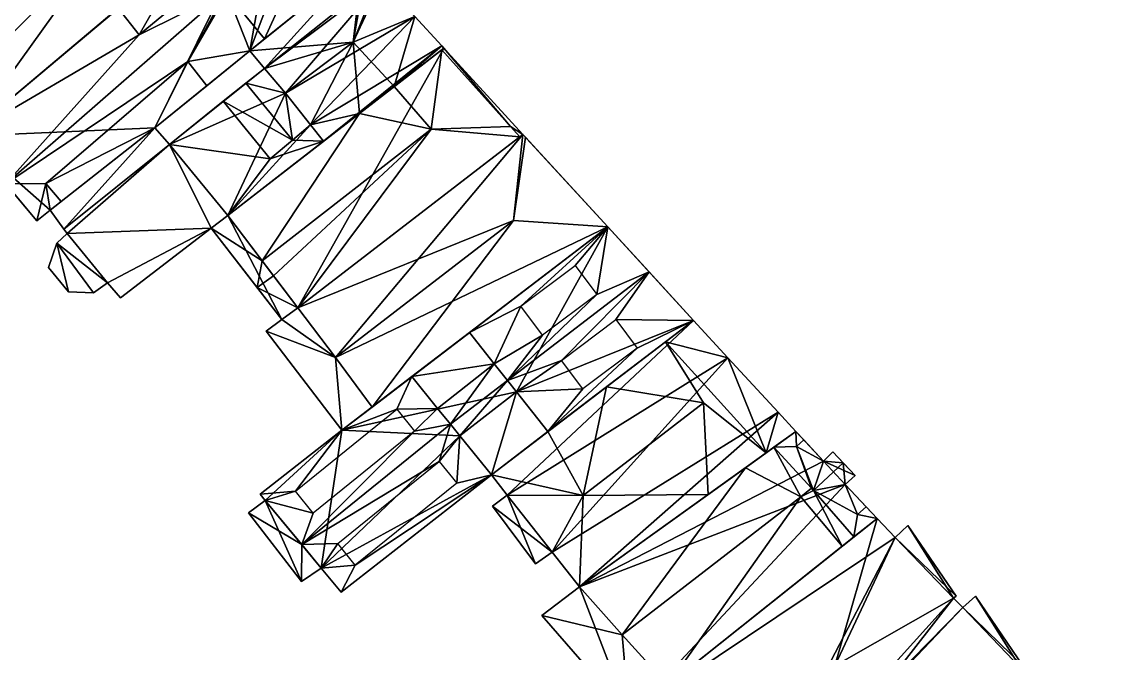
# Model space of a CAD drawing. Header units: inches. Extents: x 92123 to 92822, y 437993 to 438384.
# Drawn here: x 92196.3 to 92257, y 438040.5 to 438075.9 of the extents above; entities that cross this region are included whole.
import ezdxf

# ---------------------------------------------------------------- set-up
doc = ezdxf.new("R2010")
doc.units = ezdxf.units.IN
doc.header["$MEASUREMENT"] = 0
doc.layers.add('9200_4380_building', color=10, linetype='Continuous')

msp = doc.modelspace()

# ---------------------------------------------------------------- meshes
at = {"layer": '9200_4380_building'}
mesh = msp.add_polyface(dxfattribs=at)
corners = [(92181.652, 438070.457, 16.289), (92181.652, 438070.457, 13.945), (92180.304, 438072.011, 13.945), (92180.304, 438072.011, 16.711), (92181.652, 438070.457, 16.711), (92180.304, 438072.011, 16.289), (92179.276, 438073.195, 13.945), (92179.276, 438073.195, 16.289), (92182.634, 438069.326, 16.289), (92182.634, 438069.326, 13.945), (92200.32, 438095.88, -1.289), (92200.32, 438095.88, 13.945), (92210.892, 438084.35, 13.945), (92210.892, 438084.35, -1.289), (92199.661, 438095.301, 13.945), (92199.661, 438095.301, -1.289), (92197.43, 438093.34, -1.289), (92197.43, 438093.34, 13.945), (92195.73, 438095.3, 13.945), (92195.73, 438095.3, -1.289), (92161.2, 438064.92, 12.698), (92161.281, 438064.991, 12.698), (92161.2, 438064.92, -1.289), (92161.281, 438064.991, 13.945), (92158.62, 438062.7, 12.698), (92158.62, 438062.7, -1.289), (92162.717, 438058.047, 12.698), (92166.13, 438054.17, -1.289), (92166.13, 438054.17, 13.945), (92162.717, 438058.047, 13.945), (92168.85, 438051.08, 13.945), (92168.85, 438051.08, -1.289), (92171.39, 438053.32, -1.289), (92171.39, 438053.32, 13.945), (92173.319, 438055.011, 13.945), (92173.319, 438055.011, -1.289), (92190.95, 438070.47, -1.289), (92190.95, 438070.47, 13.945), (92192.182, 438069.072, 13.945), (92192.182, 438069.072, -1.289), (92192.44, 438068.78, 13.945), (92192.44, 438068.78, -1.289), (92193.22, 438069.51, 13.945), (92193.22, 438069.51, -1.289), (92206.654, 438080.791, 15.267), (92203.306, 438077.98, 15.267), (92203.306, 438077.98, 13.945), (92206.654, 438080.791, 13.945), (92165.371, 438060.296, 13.945), (92165.371, 438060.296, 12.698), (92201.142, 438080.557, 15.267), (92201.142, 438080.557, 13.945), (92204.489, 438083.368, 13.945), (92204.489, 438083.368, 15.267), (92166.523, 438066.422, 13.945), (92166.523, 438066.422, 16.608), (92170.258, 438062.116, 16.608), (92170.258, 438062.116, 13.945), (92166.568, 438058.916, 16.608), (92166.568, 438058.916, 13.945), (92162.833, 438063.222, 16.608), (92162.833, 438063.222, 13.945), (92165.371, 438060.296, 16.608), (92162.833, 438063.222, 12.698), (92175.813, 438070.19, 13.945), (92175.342, 438070.732, 16.289), (92175.813, 438070.19, 16.289), (92175.342, 438070.732, 13.945), (92174.246, 438069.781, 13.945), (92174.246, 438069.781, 16.289), (92174.768, 438069.18, 16.289), (92174.768, 438069.18, 13.945), (92172.173, 438066.927, 16.289), (92172.173, 438066.927, 13.945), (92173.149, 438065.802, 16.711), (92173.149, 438065.802, 16.289), (92179.183, 438066.33, 16.289), (92179.183, 438066.33, 13.945), (92179.683, 438065.753, 16.289), (92179.683, 438065.753, 13.945), (92178.654, 438064.86, 13.945), (92178.654, 438064.86, 16.289), (92178.142, 438065.451, 13.945), (92178.142, 438065.451, 16.289), (92175.467, 438063.131, 13.945), (92175.467, 438063.131, 16.289), (92174.497, 438064.249, 16.289), (92174.497, 438064.249, 16.711), (92173.149, 438065.802, 13.945), (92174.497, 438064.249, 13.945)]
mesh.append_faces([[corners[k] for k in face] for face in [(85, 83, 86), (81, 76, 83), (78, 76, 81), (86, 76, 0), (83, 76, 86), (76, 8, 0), (3, 74, 4), (74, 87, 4), (5, 7, 66), (75, 66, 70), (75, 5, 66), (72, 75, 70), (66, 65, 69), (66, 69, 70), (62, 56, 55), (58, 56, 62), (62, 55, 60), (53, 50, 45), (53, 45, 44), (79, 37, 9), (34, 37, 79), (34, 79, 80), (6, 2, 37), (17, 37, 51), (42, 38, 40), (34, 80, 84), (59, 29, 28), (57, 34, 84), (59, 48, 29), (57, 59, 34), (84, 89, 57), (28, 30, 33), (73, 68, 54), (61, 54, 23), (57, 89, 88), (54, 67, 23), (18, 67, 6), (23, 67, 18), (17, 18, 6), (14, 17, 52), (52, 47, 12), (11, 52, 12), (37, 42, 51), (11, 14, 52), (37, 2, 1), (51, 42, 46), (38, 42, 37), (9, 37, 1), (67, 64, 6), (52, 17, 51), (37, 17, 6), (54, 68, 67), (73, 71, 68), (73, 57, 88), (54, 57, 73), (82, 84, 80), (28, 33, 59), (9, 77, 79), (59, 33, 34), (26, 49, 63), (24, 26, 63), (24, 63, 20), (63, 21, 20), (4, 87, 86), (4, 86, 0), (85, 86, 84), (86, 89, 84), (75, 72, 88), (72, 73, 88), (89, 86, 75), (88, 89, 75), (86, 87, 74), (86, 74, 75), (83, 85, 84), (83, 84, 82), (81, 83, 82), (81, 82, 80), (78, 81, 80), (78, 80, 79), (79, 77, 78), (77, 76, 78), (8, 76, 9), (76, 77, 9), (41, 39, 43), (43, 39, 36), (13, 15, 10), (16, 43, 36), (13, 16, 15), (36, 35, 22), (36, 22, 19), (22, 35, 27), (25, 22, 27), (27, 32, 31), (27, 35, 32), (43, 16, 13), (19, 16, 36), (5, 75, 74), (5, 74, 3), (6, 64, 66), (6, 66, 7), (71, 73, 72), (71, 72, 70), (70, 69, 68), (70, 68, 71), (67, 68, 65), (68, 69, 65), (64, 67, 65), (64, 65, 66), (54, 61, 60), (54, 60, 55), (58, 62, 59), (62, 48, 59), (61, 23, 21), (61, 21, 63), (49, 48, 61), (63, 49, 61), (48, 62, 60), (48, 60, 61), (56, 58, 57), (58, 59, 57), (57, 54, 56), (54, 55, 56), (47, 52, 44), (52, 53, 44), (52, 51, 50), (52, 50, 53), (45, 50, 46), (50, 51, 46), (49, 26, 48), (26, 29, 48), (46, 13, 47), (46, 47, 44), (47, 13, 12), (42, 43, 46), (43, 13, 46), (44, 45, 46), (42, 40, 41), (42, 41, 43), (40, 38, 39), (40, 39, 41), (38, 37, 36), (38, 36, 39), (37, 34, 36), (34, 35, 36), (34, 33, 32), (34, 32, 35), (33, 30, 32), (30, 31, 32), (30, 28, 27), (30, 27, 31), (28, 29, 26), (28, 26, 27), (27, 26, 25), (25, 26, 24), (22, 25, 24), (22, 24, 20), (22, 21, 19), (21, 18, 19), (23, 18, 21), (20, 21, 22), (16, 19, 18), (16, 18, 17), (15, 16, 14), (16, 17, 14), (10, 15, 14), (10, 14, 11), (13, 10, 12), (10, 11, 12), (9, 1, 8), (1, 0, 8), (2, 6, 5), (6, 7, 5), (4, 0, 5), (5, 0, 2), (3, 4, 5), (0, 1, 2)]])
mesh = msp.add_polyface(dxfattribs=at)
corners = [(92206.953, 438078.514, 13.803), (92212.333, 438082.778, 13.898), (92210.892, 438084.35, 12.801), (92205.653, 438079.95, 12.801), (92207.779, 438077.602, 14.438), (92213.125, 438081.915, 14.501), (92207.861, 438077.512, 14.501), (92206.706, 438072.325, 12.401), (92206.706, 438072.325, 10.951), (92205.644, 438073.686, 12.401), (92198.562, 438065.849, 12.401), (92197.706, 438066.841, 12.401), (92198.562, 438065.849, 10.951), (92202.928, 438075.182, 12.401), (92201.753, 438076.676, 12.401), (92201.753, 438076.676, 10.951), (92215.456, 438079.372, 12.801), (92215.456, 438079.372, -1.323), (92212.333, 438082.778, -1.323), (92210.892, 438084.35, -1.323), (92205.653, 438079.95, 12.401), (92193.22, 438069.51, -1.323), (92193.22, 438069.51, 10.951), (92197.2, 438064.75, 10.951), (92195.458, 438066.833, 13.701), (92197.2, 438064.75, -1.323), (92197.94, 438065.36, -1.323), (92197.94, 438065.36, 10.951), (92203.8, 438069.96, -1.323), (92203.8, 438069.96, 12.401), (92209.12, 438074.29, -1.323), (92209.12, 438074.29, 10.951), (92209.945, 438074.952, 10.951), (92209.945, 438074.952, 12.801), (92207.861, 438077.512, 13.592), (92207.779, 438077.602, 13.701), (92206.953, 438078.514, 12.401)]
mesh.append_faces([[corners[k] for k in face] for face in [(20, 14, 13), (20, 13, 36), (10, 29, 11), (29, 7, 9), (29, 9, 11), (19, 18, 30), (28, 19, 30), (25, 21, 26), (21, 19, 28), (21, 28, 26), (18, 17, 30), (13, 22, 24), (35, 13, 24), (13, 15, 22), (35, 36, 13), (5, 6, 33), (16, 5, 33), (35, 24, 9), (31, 34, 9), (31, 9, 8), (32, 34, 31), (34, 35, 9), (11, 24, 23), (12, 11, 27), (27, 11, 23), (9, 24, 11), (0, 3, 36), (3, 20, 36), (4, 0, 35), (0, 36, 35), (6, 4, 35), (6, 35, 34), (33, 6, 34), (33, 34, 32), (16, 33, 32), (16, 32, 17), (17, 32, 30), (30, 32, 31), (31, 8, 30), (28, 8, 29), (30, 8, 28), (8, 7, 29), (29, 10, 12), (29, 12, 28), (28, 12, 26), (26, 12, 27), (27, 23, 26), (23, 25, 26), (21, 23, 22), (25, 23, 21), (23, 24, 22), (15, 14, 20), (15, 20, 19), (22, 15, 21), (21, 15, 19), (20, 3, 2), (20, 2, 19), (18, 19, 2), (18, 2, 1), (1, 16, 18), (5, 16, 1), (16, 17, 18), (13, 14, 15), (10, 11, 12), (7, 8, 9), (5, 4, 6), (5, 1, 4), (4, 1, 0), (3, 0, 2), (0, 1, 2)]])
mesh = msp.add_polyface(dxfattribs=at)
corners = [(92211.129, 438071.902, 4.776), (92209.94, 438073.3, -1.484), (92211.129, 438071.902, -1.484), (92209.94, 438073.3, 4.776), (92219.987, 438074.431, -1.484), (92219.987, 438074.431, 14.126), (92213.256, 438069.217, 1.701), (92215.262, 438070.77, 13.419), (92213.256, 438069.217, 13.412), (92213.256, 438069.217, -1.484), (92217.209, 438072.279, 16.561), (92219.873, 438074.555, -1.484), (92219.873, 438074.555, 14.126), (92218.361, 438076.203, -1.484), (92218.361, 438076.203, 14.126), (92216.519, 438078.212, -1.484), (92216.519, 438078.212, 14.126), (92216.349, 438078.397, -1.484), (92216.349, 438078.397, 14.126), (92215.456, 438079.372, 13.626), (92215.456, 438079.372, -1.484), (92215.683, 438079.124, 14.126), (92209.12, 438074.29, 13.626), (92209.12, 438074.29, -1.484), (92209.94, 438073.3, 14.88), (92211.129, 438071.902, 16.561), (92212.525, 438070.14, 4.776), (92212.525, 438070.14, 14.495), (92212.525, 438070.14, 1.701), (92214.913, 438074.769, 16.561), (92212.525, 438070.14, -1.484), (92217.209, 438072.279, 16.561)]
mesh.append_faces([[corners[k] for k in face] for face in [(31, 29, 7), (27, 7, 29), (8, 7, 27), (27, 29, 25), (5, 12, 10), (12, 14, 10), (10, 14, 29), (21, 29, 18), (29, 14, 16), (29, 16, 18), (6, 28, 30), (6, 30, 9), (2, 13, 30), (1, 17, 15), (1, 15, 2), (23, 20, 1), (1, 20, 17), (13, 11, 30), (30, 11, 9), (2, 15, 13), (11, 4, 9), (2, 28, 0), (30, 28, 2), (28, 26, 0), (29, 24, 25), (19, 22, 29), (29, 22, 24), (21, 19, 29), (27, 25, 0), (27, 0, 26), (26, 6, 8), (28, 6, 26), (26, 8, 27), (25, 24, 0), (24, 3, 0), (23, 3, 22), (1, 3, 23), (3, 24, 22), (20, 23, 22), (20, 22, 19), (19, 18, 17), (21, 18, 19), (19, 17, 20), (15, 17, 16), (17, 18, 16), (13, 15, 14), (15, 16, 14), (11, 13, 12), (13, 14, 12), (4, 11, 5), (11, 12, 5), (10, 7, 5), (5, 7, 6), (4, 6, 9), (6, 7, 8), (4, 5, 6), (0, 3, 1), (0, 1, 2)]])
mesh = msp.add_polyface(dxfattribs=at)
corners = [(92210.45, 438061.677, 15.556), (92219.284, 438069.884, 16.561), (92209.82, 438062.509, 16.561), (92211.81, 438059.88, 13.383), (92224.243, 438069.459, 13.299), (92223.718, 438070.043, 14.054), (92224.243, 438069.459, 14.044), (92219.867, 438074.338, 14.126), (92219.987, 438074.431, 14.126), (92219.987, 438074.431, -1.152), (92207.89, 438065.06, 5.394), (92215.262, 438070.77, 13.419), (92207.89, 438065.06, -1.152), (92217.209, 438072.279, 16.561), (92207.89, 438065.06, 13.392), (92206.959, 438064.346, 5.394), (92206.959, 438064.346, -1.152), (92209.536, 438061.015, 1.888), (92209.536, 438061.015, 5.394), (92210.922, 438059.223, -1.152), (92210.922, 438059.223, 1.888), (92211.81, 438059.88, 1.888), (92211.81, 438059.88, -1.152), (92224.42, 438069.595, -1.152), (92224.42, 438069.595, 14.044), (92210.45, 438061.677, 5.394), (92210.45, 438061.677, 1.888), (92209.82, 438062.509, 5.394)]
mesh.append_faces([[corners[k] for k in face] for face in [(21, 26, 17), (21, 17, 20), (15, 18, 27), (18, 25, 27), (15, 27, 10), (23, 22, 9), (12, 22, 19), (9, 22, 12), (12, 19, 16), (11, 14, 2), (11, 2, 1), (1, 13, 11), (7, 13, 1), (7, 1, 5), (7, 5, 8), (5, 6, 24), (5, 24, 8), (25, 18, 26), (18, 17, 26), (0, 2, 27), (0, 27, 25), (2, 14, 27), (14, 10, 27), (26, 21, 25), (21, 3, 25), (3, 0, 25), (23, 9, 24), (9, 8, 24), (21, 20, 22), (20, 19, 22), (24, 6, 4), (23, 4, 21), (24, 4, 23), (22, 23, 21), (21, 4, 3), (20, 17, 19), (16, 17, 15), (19, 17, 16), (17, 18, 15), (12, 16, 15), (12, 15, 10), (14, 11, 10), (13, 7, 11), (11, 7, 9), (12, 10, 9), (10, 11, 9), (7, 8, 9), (6, 5, 4), (4, 5, 1), (0, 3, 1), (3, 4, 1), (0, 1, 2)]])
mesh = msp.add_polyface(dxfattribs=at)
corners = [(92203.8, 438069.96, -1.484), (92203.8, 438069.96, 1.701), (92204.62, 438069.04, 1.701), (92204.62, 438069.04, -1.484), (92197.94, 438065.36, -1.484), (92197.94, 438065.36, 1.701), (92198.709, 438064.299, 1.701), (92198.709, 438064.299, -1.484), (92198.89, 438064.05, -1.484), (92198.89, 438064.05, 1.701), (92198.32, 438063.5, 1.701), (92198.32, 438063.5, -1.484), (92197.84, 438062.14, -1.484), (92197.84, 438062.14, 1.701), (92198.97, 438060.78, -1.484), (92198.97, 438060.78, 1.701), (92200.36, 438060.72, 1.701), (92200.36, 438060.72, -1.484), (92201.16, 438061.28, 1.701), (92201.16, 438061.28, -1.484), (92201.88, 438060.45, -1.484), (92201.88, 438060.45, 1.701), (92206.959, 438064.346, 1.701), (92206.959, 438064.346, -1.484), (92207.89, 438065.06, -1.484), (92207.89, 438065.06, 1.701), (92213.256, 438069.217, 1.701), (92213.256, 438069.217, -1.484), (92207.638, 438071.457, 1.701), (92209.94, 438073.3, 4.776), (92209.94, 438073.3, -1.484), (92207.638, 438071.457, 1.851), (92208.893, 438072.462, 4.776), (92212.525, 438070.14, -1.484), (92211.129, 438071.902, -1.484), (92210.263, 438068.238, 1.851), (92210.263, 438068.238, 1.701), (92212.525, 438070.14, 4.776), (92211.507, 438069.279, 1.701), (92212.525, 438070.14, 1.701), (92211.507, 438069.279, 4.776), (92211.129, 438071.902, 4.776)]
mesh.append_faces([[corners[k] for k in face] for face in [(38, 36, 26), (38, 26, 39), (25, 26, 36), (2, 25, 36), (9, 22, 2), (18, 21, 22), (9, 18, 22), (9, 10, 18), (10, 15, 16), (10, 13, 15), (18, 10, 16), (6, 9, 2), (5, 6, 1), (22, 25, 2), (1, 6, 2), (2, 36, 28), (40, 32, 31), (40, 31, 35), (32, 40, 41), (40, 37, 41), (32, 41, 29), (34, 30, 41), (30, 29, 41), (27, 33, 39), (27, 39, 26), (41, 39, 34), (37, 39, 41), (39, 33, 34), (40, 35, 38), (35, 36, 38), (37, 40, 38), (37, 38, 39), (35, 31, 28), (35, 28, 36), (34, 33, 24), (23, 3, 24), (30, 34, 3), (3, 34, 24), (23, 8, 3), (3, 8, 7), (0, 7, 4), (0, 3, 7), (23, 19, 8), (8, 19, 11), (17, 14, 11), (11, 14, 12), (11, 19, 17), (20, 19, 23), (33, 27, 24), (31, 32, 29), (3, 28, 30), (3, 2, 28), (28, 31, 29), (28, 29, 30), (26, 25, 24), (26, 24, 27), (25, 22, 24), (22, 23, 24), (22, 21, 20), (22, 20, 23), (21, 18, 20), (18, 19, 20), (18, 16, 17), (18, 17, 19), (16, 15, 14), (16, 14, 17), (15, 13, 14), (13, 12, 14), (11, 12, 10), (12, 13, 10), (8, 11, 10), (8, 10, 9), (9, 6, 8), (6, 7, 8), (6, 5, 4), (6, 4, 7), (0, 4, 1), (4, 5, 1), (3, 0, 2), (0, 1, 2)]])
mesh = msp.add_polyface(dxfattribs=at)
corners = [(92213.911, 438057.103, 1.233), (92211.81, 438059.88, -1.239), (92213.911, 438057.103, -1.239), (92211.81, 438059.88, 1.233), (92224.42, 438069.595, -1.239), (92211.81, 438059.88, 13.383), (92224.42, 438069.595, 13.299), (92229.164, 438064.421, 13.383), (92215.965, 438054.328, 13.383), (92215.965, 438054.328, 1.233), (92215.965, 438054.328, -1.239), (92229.164, 438064.421, -1.239), (92224.556, 438069.446, 13.916), (92213.911, 438057.103, 16.466), (92223.895, 438064.785, 16.466)]
mesh.append_faces([[corners[k] for k in face] for face in [(14, 13, 8), (14, 8, 7), (7, 12, 14), (9, 0, 2), (9, 2, 10), (2, 4, 11), (1, 4, 2), (11, 10, 2), (6, 5, 14), (14, 5, 13), (12, 6, 14), (8, 13, 0), (8, 0, 9), (13, 5, 0), (5, 3, 0), (6, 7, 11), (12, 7, 6), (6, 11, 4), (9, 11, 7), (10, 11, 9), (7, 8, 9), (3, 6, 4), (5, 6, 3), (3, 4, 1), (0, 3, 1), (0, 1, 2)]])
mesh = msp.add_polyface(dxfattribs=at)
corners = [(92218.191, 438056.03, 13.561), (92219.641, 438054.241, 6.145), (92218.191, 438056.03, 6.145), (92219.641, 438054.241, 15.652), (92219.641, 438054.241, 15.956), (92222.65, 438050.53, 13.561), (92222.65, 438050.53, 6.145), (92220.882, 438052.71, 6.145), (92220.882, 438052.71, 16.311), (92220.882, 438052.71, 15.652), (92220.354, 438053.362, 15.652), (92220.354, 438053.362, 17.133), (92222.814, 438056.754, 15.652), (92223.554, 438055.816, 15.652), (92224.053, 438055.182, 15.652), (92222.814, 438056.754, 6.145), (92209.04, 438048.4, 13.795), (92212.026, 438046.623, 13.795), (92209.984, 438049.1, 13.795), (92212.01, 438044.55, 13.795), (92213.111, 438045.308, 13.795), (92212.026, 438046.623, 17.133), (92213.111, 438045.308, 15.462), (92214.045, 438046.678, 15.93), (92220.71, 438050.054, 14.394), (92222.65, 438050.53, 13.561), (92220.882, 438052.71, 16.311), (92215.028, 438045.462, 14.398), (92214.23, 438043.95, 13.738), (92219.727, 438051.27, 15.926), (92220.354, 438053.362, 17.133), (92233.965, 438059.184, 13.529), (92225.812, 438052.949, 13.542), (92225.812, 438052.949, 6.145), (92233.965, 438059.184, -1.566), (92225.812, 438052.949, -1.566), (92214.23, 438043.95, 13.738), (92222.65, 438050.53, -1.566), (92214.23, 438043.95, -1.566), (92209.04, 438048.4, -1.566), (92212.01, 438044.55, -1.566), (92213.111, 438045.308, -1.566), (92229.164, 438064.421, -1.566), (92231.48, 438061.895, 17.133), (92229.164, 438064.421, 13.557), (92221.432, 438058.509, 6.145), (92214.28, 438053.04, 13.42), (92221.432, 438058.509, 13.542), (92214.28, 438053.04, -1.566), (92209.696, 438049.45, 13.324), (92209.696, 438049.45, -1.566), (92209.984, 438049.1, -1.566), (92209.984, 438049.1, 13.795), (92213.111, 438045.308, 15.462), (92212.026, 438046.623, 17.133), (92222.814, 438056.754, 15.881), (92224.053, 438055.182, 16.34), (92224.053, 438055.182, 6.145), (92223.554, 438055.816, 17.133), (92209.696, 438049.45, 13.324), (92211.675, 438049.611, 14.489), (92217.357, 438054.203, 14.493), (92218.191, 438056.03, 13.561), (92214.28, 438053.04, 13.42), (92218.345, 438052.979, 16.128), (92212.664, 438048.387, 16.124), (92219.641, 438054.241, 15.956), (92220.882, 438052.71, -1.566), (92224.053, 438055.182, -1.566), (92221.432, 438058.509, 13.542), (92222.814, 438056.754, 15.881), (92224.301, 438059.976, 14.236), (92227.343, 438062.26, 14.236), (92229.164, 438064.421, 13.557), (92223.554, 438055.816, 17.133), (92225.52, 438058.352, 16.236), (92228.562, 438060.637, 16.236), (92231.48, 438061.895, 17.133), (92224.053, 438055.182, 16.34), (92226.581, 438056.94, 16.198), (92229.623, 438059.225, 16.16), (92233.965, 438059.184, 13.529), (92230.822, 438057.629, 14.197), (92225.812, 438052.949, 13.542), (92227.78, 438055.344, 14.234)]
mesh.append_faces([[corners[k] for k in face] for face in [(45, 2, 15), (2, 1, 15), (78, 83, 84), (79, 78, 84), (77, 74, 79), (81, 77, 80), (82, 84, 83), (82, 81, 80), (81, 82, 83), (80, 77, 79), (74, 78, 79), (76, 74, 77), (71, 70, 75), (73, 69, 71), (76, 73, 72), (76, 75, 74), (76, 77, 73), (74, 75, 70), (72, 73, 71), (69, 70, 71), (33, 57, 68), (33, 68, 35), (57, 7, 68), (7, 67, 68), (37, 67, 7), (37, 7, 6), (14, 9, 7), (14, 7, 57), (34, 35, 68), (42, 68, 48), (48, 68, 67), (41, 48, 67), (51, 50, 48), (40, 51, 41), (40, 39, 51), (51, 48, 41), (68, 42, 34), (41, 67, 37), (38, 41, 37), (64, 30, 66), (18, 21, 65), (60, 18, 65), (63, 59, 60), (61, 63, 60), (66, 62, 61), (64, 21, 30), (64, 66, 61), (64, 65, 21), (61, 62, 63), (59, 18, 60), (56, 58, 13), (56, 13, 14), (58, 55, 13), (55, 12, 13), (57, 32, 14), (33, 32, 57), (32, 56, 14), (45, 15, 47), (15, 12, 47), (12, 55, 47), (53, 54, 17), (53, 17, 20), (52, 49, 51), (49, 50, 51), (54, 52, 17), (41, 36, 20), (38, 36, 41), (36, 53, 20), (51, 39, 16), (51, 16, 52), (48, 50, 49), (48, 49, 46), (48, 45, 42), (48, 46, 2), (48, 2, 45), (45, 47, 44), (46, 0, 2), (45, 44, 42), (44, 31, 42), (43, 31, 44), (31, 34, 42), (20, 19, 41), (19, 40, 41), (19, 16, 40), (16, 39, 40), (38, 6, 36), (37, 6, 38), (6, 5, 36), (35, 34, 33), (34, 31, 33), (31, 32, 33), (27, 25, 24), (22, 28, 27), (23, 22, 27), (29, 21, 23), (29, 30, 21), (29, 24, 26), (29, 26, 30), (25, 27, 28), (24, 25, 26), (21, 22, 23), (16, 19, 17), (19, 20, 17), (16, 17, 18), (15, 1, 3), (15, 3, 12), (14, 13, 9), (10, 13, 12), (9, 13, 10), (10, 12, 3), (9, 10, 8), (10, 11, 8), (10, 3, 4), (10, 4, 11), (9, 5, 7), (8, 5, 9), (5, 6, 7), (4, 3, 0), (0, 3, 1), (0, 1, 2)]])
mesh = msp.add_polyface(dxfattribs=at)
corners = [(92213.911, 438057.103, 1.233), (92211.81, 438059.88, 1.233), (92210.922, 438059.223, 1.233), (92214.28, 438053.04, 1.233), (92210.04, 438058.57, 1.233), (92215.965, 438054.328, 1.233), (92211.81, 438059.88, -1.239), (92213.911, 438057.103, -1.239), (92210.922, 438059.223, -1.239), (92210.04, 438058.57, -1.239), (92214.28, 438053.04, -1.239), (92215.965, 438054.328, -1.239)]
mesh.append_faces([[corners[k] for k in face] for face in [(7, 11, 10), (9, 7, 10), (6, 7, 8), (8, 7, 9), (11, 7, 0), (11, 0, 5), (5, 3, 10), (5, 10, 11), (3, 4, 9), (3, 9, 10), (8, 9, 4), (8, 4, 2), (6, 8, 1), (8, 2, 1), (7, 6, 0), (6, 1, 0), (5, 0, 3), (4, 0, 2), (3, 0, 4), (0, 1, 2)]])
mesh = msp.add_polyface(dxfattribs=at)
corners = [(92226.049, 438046.2, 8.855), (92222.71, 438048.77, 8.855), (92225.13, 438045.55, 8.855), (92223.54, 438049.396, 8.855), (92222.71, 438048.77, -1.426), (92223.54, 438049.396, -1.426), (92225.13, 438045.55, -1.426), (92226.049, 438046.2, -1.426), (92239.708, 438052.956, -1.426), (92234.79, 438049.426, 9.34), (92227.58, 438044.25, -1.426), (92227.58, 438044.25, 9.605), (92239.708, 438052.956, 9.646), (92238.045, 438051.762, 13.546), (92238.703, 438054.032, -1.426), (92238.703, 438054.032, 9.766), (92235.884, 438057.092, -1.426), (92235.884, 438057.092, 10.052), (92233.965, 438059.184, -1.426), (92233.965, 438059.184, 10.236), (92222.65, 438050.53, -1.426), (92222.65, 438050.53, 9.595), (92225.812, 438052.949, 9.608), (92229.096, 438055.46, 9.622), (92232.397, 438057.985, 14.004), (92223.54, 438049.396, 9.597), (92226.049, 438046.2, 9.602), (92227.79, 438049.371, 13.027), (92234.531, 438054.568, 13.027), (92234.531, 438054.568, 13.027), (92238.045, 438051.762, 13.546), (92232.397, 438057.985, 14.004), (92229.096, 438055.46, 9.622), (92234.79, 438049.426, 9.34)]
mesh.append_faces([[corners[k] for k in face] for face in [(33, 30, 29), (32, 29, 31), (29, 30, 31), (8, 10, 14), (14, 10, 7), (16, 14, 7), (5, 16, 7), (5, 18, 16), (20, 18, 5), (5, 7, 6), (4, 5, 6), (25, 26, 27), (26, 11, 27), (25, 27, 21), (28, 27, 9), (27, 11, 9), (23, 27, 28), (21, 27, 22), (27, 23, 22), (15, 13, 12), (15, 17, 13), (24, 17, 19), (13, 17, 24), (26, 25, 0), (25, 3, 0), (7, 10, 0), (10, 11, 0), (11, 26, 0), (20, 3, 21), (5, 3, 20), (3, 25, 21), (18, 20, 23), (18, 23, 19), (23, 20, 22), (23, 24, 19), (20, 21, 22), (16, 18, 17), (18, 19, 17), (14, 16, 15), (16, 17, 15), (8, 14, 12), (14, 15, 12), (13, 9, 12), (12, 9, 8), (10, 9, 11), (8, 9, 10), (0, 2, 6), (0, 6, 7), (2, 1, 6), (1, 4, 6), (5, 4, 3), (4, 1, 3), (0, 3, 1), (0, 1, 2)]])
mesh = msp.add_polyface(dxfattribs=at)
corners = [(92224.053, 438055.182, 6.145), (92222.65, 438050.53, 6.145), (92225.812, 438052.949, 6.145), (92220.882, 438052.71, 6.145), (92220.882, 438052.71, -1.566), (92222.65, 438050.53, -1.566), (92225.812, 438052.949, -1.566), (92224.053, 438055.182, -1.566)]
mesh.append_faces([[corners[k] for k in face] for face in [(6, 5, 7), (5, 4, 7), (7, 4, 3), (7, 3, 0), (6, 7, 2), (7, 0, 2), (2, 1, 6), (1, 5, 6), (1, 3, 5), (3, 4, 5), (0, 3, 1), (0, 1, 2)]])
mesh = msp.add_polyface(dxfattribs=at)
corners = [(92243.146, 438048.313, 13.775), (92240.684, 438049.647, 15.925), (92242.944, 438047.048, 13.025), (92244.25, 438048.09, 13.025), (92243.645, 438048.738, 13.025), (92240.148, 438052.485, 13.78), (92240.148, 438052.485, 13.025), (92239.738, 438052.109, 13.775), (92243.645, 438048.738, 13.751), (92244.25, 438048.09, -1.416), (92242.473, 438049.993, -1.416), (92242.473, 438049.993, 15.14), (92243.02, 438050.5, 15.139), (92243.02, 438050.5, -1.416), (92241.77, 438051.82, -1.416), (92242.351, 438051.207, 15.925), (92241.77, 438051.82, 15.199), (92241.257, 438051.297, -1.416), (92241.257, 438051.297, 15.21), (92239.708, 438052.956, 13.025), (92239.708, 438052.956, -1.416), (92227.58, 438044.25, -1.416), (92227.58, 438044.25, 11.875), (92236.886, 438050.93, 13.025), (92238.476, 438052.072, 15.875), (92227.58, 438044.25, 13.025), (92225.47, 438042.65, 11.875), (92225.47, 438042.65, -1.416), (92230.37, 438037.02, -1.416), (92230.37, 438037.02, 11.875), (92242.292, 438046.528, 13.025), (92232.529, 438038.742, 13.025), (92232.529, 438038.742, 11.875), (92240.571, 438049.778, 15.922), (92240.571, 438049.778, 15.875), (92240.684, 438049.647, 15.739), (92229.974, 438041.575, 11.875), (92229.974, 438041.575, 15.875), (92239.981, 438049.294, 15.875)]
mesh.append_faces([[corners[k] for k in face] for face in [(2, 35, 30), (38, 35, 34), (30, 35, 38), (32, 36, 29), (26, 36, 22), (29, 36, 26), (8, 11, 0), (1, 11, 15), (0, 11, 1), (11, 12, 15), (38, 37, 31), (30, 38, 31), (23, 25, 37), (38, 23, 37), (21, 17, 10), (14, 13, 17), (17, 13, 10), (21, 20, 17), (21, 10, 28), (27, 21, 28), (28, 10, 9), (38, 24, 23), (34, 24, 38), (18, 7, 1), (18, 5, 7), (15, 18, 1), (15, 16, 18), (1, 7, 33), (7, 19, 24), (33, 7, 24), (6, 19, 7), (31, 37, 36), (31, 36, 32), (37, 25, 36), (25, 22, 36), (1, 33, 34), (1, 34, 35), (2, 1, 35), (33, 24, 34), (9, 3, 2), (32, 9, 30), (29, 28, 32), (2, 30, 9), (28, 9, 32), (30, 31, 32), (29, 26, 28), (26, 27, 28), (21, 27, 26), (21, 26, 22), (22, 25, 23), (20, 23, 19), (20, 21, 23), (23, 24, 19), (21, 22, 23), (20, 6, 17), (6, 18, 17), (5, 18, 6), (19, 6, 20), (14, 17, 16), (17, 18, 16), (16, 12, 14), (15, 12, 16), (12, 13, 14), (12, 11, 10), (12, 10, 13), (11, 4, 10), (11, 8, 4), (4, 3, 9), (4, 9, 10), (8, 0, 4), (5, 6, 7), (3, 0, 2), (3, 4, 0), (0, 1, 2)]])
mesh = msp.add_polyface(dxfattribs=at)
corners = [(92231.99, 438030.343, 26.274), (92232.656, 438031.615, 26.274), (92232.269, 438031.187, 26.274), (92232.909, 438031.841, 26.274), (92235.309, 438029.172, 26.274), (92234.197, 438032.993, 26.274), (92241.889, 438039.838, 30.249), (92237.214, 438035.393, 30.249), (92239.24, 438033.262, 30.249), (92243.915, 438037.706, 30.249), (92237.214, 438035.393, 26.518), (92241.889, 438039.838, 26.518), (92230.37, 438037.02, 26.518), (92244.25, 438048.09, 26.518), (92236.632, 438030.429, 26.518), (92239.24, 438033.262, 26.518), (92234.197, 438032.993, 26.518), (92234.197, 438032.993, 23.574), (92230.37, 438037.02, 23.574), (92232.909, 438031.841, 23.574), (92228.958, 438035.963, 23.574), (92232.909, 438031.841, 0.858), (92228.958, 438035.963, 0.858), (92228.958, 438035.963, -1.228), (92232.909, 438031.841, -1.228), (92232.269, 438031.187, -1.228), (92232.071, 438030.794, 0.858), (92232.269, 438031.187, 0.858), (92232.656, 438031.615, -1.228), (92232.656, 438031.615, 0.858), (92244.25, 438048.09, -1.228), (92245.273, 438047.024, -1.228), (92230.37, 438037.02, -1.228), (92236.632, 438030.429, -1.228), (92231.99, 438030.343, -1.228), (92236.632, 438030.429, 26.274), (92232.071, 438030.794, 26.274), (92243.915, 438037.706, 26.518)]
mesh.append_faces([[corners[k] for k in face] for face in [(0, 1, 2), (3, 4, 5), (6, 7, 8), (6, 8, 9), (10, 11, 12), (12, 11, 13), (10, 14, 15), (16, 14, 10), (12, 16, 10), (17, 18, 19), (18, 20, 19), (21, 22, 23), (21, 23, 24), (25, 26, 27), (28, 25, 29), (25, 27, 29), (24, 28, 21), (28, 29, 21), (30, 31, 32), (32, 33, 24), (23, 32, 24), (28, 34, 25), (32, 31, 33), (14, 16, 35), (16, 5, 35), (18, 5, 12), (17, 5, 18), (5, 16, 12), (29, 27, 1), (27, 2, 1), (27, 26, 36), (27, 36, 2), (17, 19, 5), (19, 3, 5), (1, 19, 29), (3, 19, 1), (19, 21, 29), (8, 7, 15), (7, 10, 15), (9, 8, 37), (8, 15, 37), (37, 11, 6), (11, 10, 6), (10, 7, 6), (19, 20, 21), (20, 22, 21), (22, 18, 32), (20, 18, 22), (22, 32, 23), (18, 13, 30), (12, 13, 18), (18, 30, 32)]])
mesh = msp.add_polyface(dxfattribs=at)
corners = [(92241.889, 438039.838, 26.518), (92248.53, 438043.63, 26.518), (92245.273, 438047.024, 26.518), (92243.915, 438037.706, 26.518), (92249.049, 438043.09, 26.518), (92252.305, 438039.696, 26.518), (92244.25, 438048.09, 26.518), (92253.2, 438038.94, 24.249), (92253.114, 438038.854, 24.249), (92256.302, 438035.532, 24.249), (92252.43, 438039.81, 24.249), (92249.76, 438043.74, 24.249), (92252.305, 438039.696, 24.249), (92249.049, 438043.09, 24.249), (92248.69, 438043.74, 24.249), (92245.97, 438047.69, 24.249), (92245.273, 438047.024, 24.249), (92248.53, 438043.63, 24.249), (92253.2, 438038.94, -1.228), (92256.98, 438036.2, -1.228), (92256.302, 438035.532, -1.228), (92236.632, 438030.429, -1.228), (92249.049, 438043.09, -1.228), (92252.305, 438039.696, -1.228), (92253.114, 438038.854, -1.228), (92245.273, 438047.024, -1.228), (92248.53, 438043.63, -1.228), (92249.76, 438043.74, -1.228), (92252.43, 438039.81, -1.228), (92245.97, 438047.69, -1.228), (92248.69, 438043.74, -1.228), (92241.889, 438039.838, 30.249), (92243.915, 438037.706, 30.249), (92253.114, 438038.854, 26.518), (92244.25, 438048.09, -1.228), (92256.98, 438036.2, 24.249)]
mesh.append_faces([[corners[k] for k in face] for face in [(0, 1, 2), (0, 3, 1), (4, 3, 5), (1, 3, 4), (0, 2, 6), (7, 8, 9), (10, 11, 12), (11, 13, 12), (14, 15, 16), (14, 16, 17), (18, 19, 20), (21, 22, 23), (24, 18, 20), (21, 25, 26), (22, 27, 28), (23, 22, 28), (21, 26, 22), (26, 29, 30), (26, 25, 29), (3, 31, 32), (9, 8, 33), (12, 13, 5), (13, 4, 5), (17, 16, 2), (17, 2, 1), (6, 16, 34), (2, 16, 6), (16, 25, 34), (4, 13, 17), (17, 13, 26), (1, 4, 17), (13, 22, 26), (33, 8, 12), (12, 8, 23), (5, 33, 12), (8, 24, 23), (29, 25, 16), (29, 16, 15), (30, 29, 14), (29, 15, 14), (14, 17, 26), (14, 26, 30), (27, 22, 11), (22, 13, 11), (28, 27, 10), (27, 11, 10), (10, 12, 23), (10, 23, 28), (18, 24, 8), (18, 8, 7), (19, 18, 7), (19, 7, 35)]])

doc.saveas('drawing.dxf')
